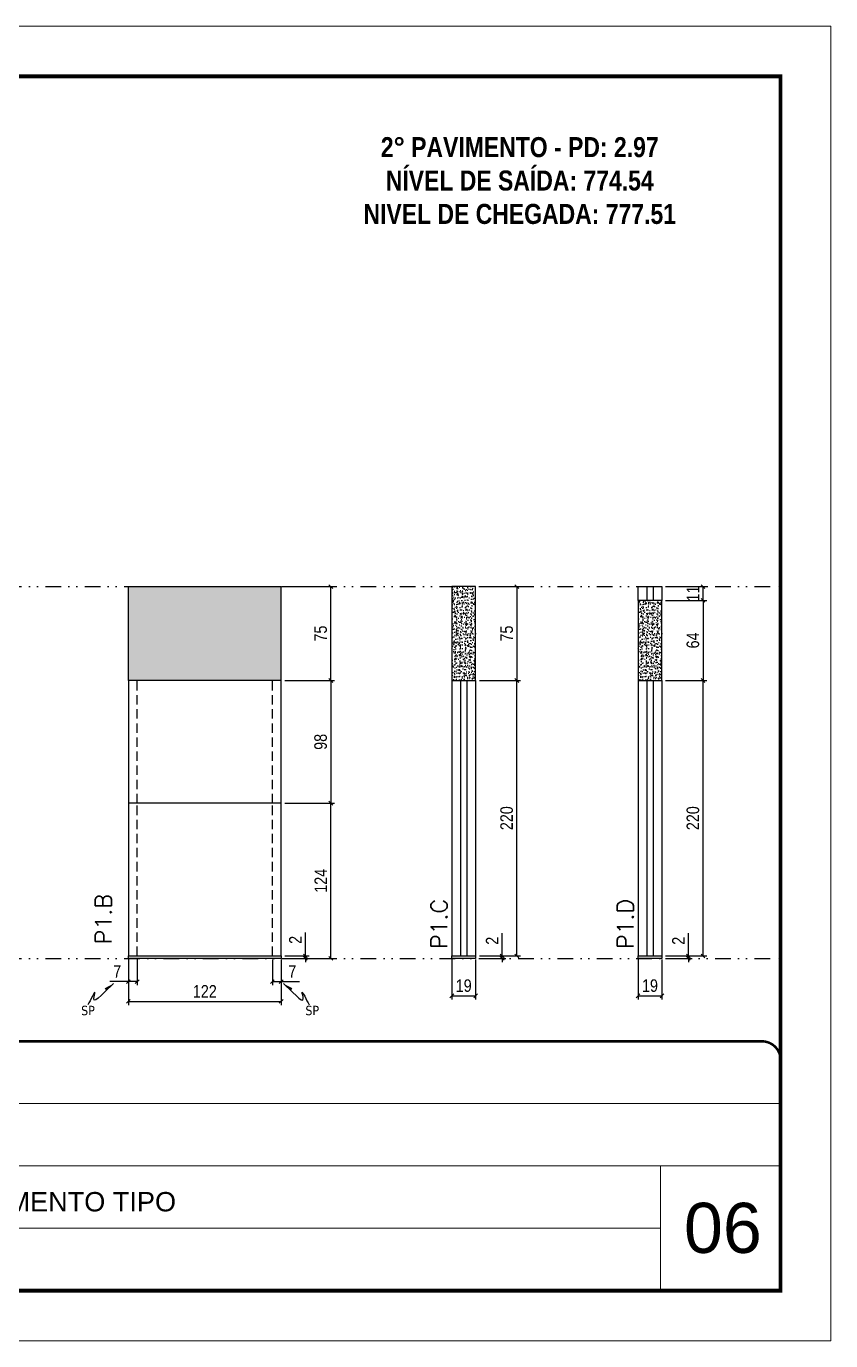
# Model space of a CAD drawing. Extents: x 808 to 7089, y -98 to 17032.
# Drawn here: x 3250 to 3892, y 14834 to 15884 of the extents above; entities that cross this region are included whole.
import ezdxf

# ---------------------------------------------------------------- set-up
doc = ezdxf.new("R2010")
doc.units = 0
for name, pattern in [('CONTINUO', [0]), ('DASHED', [0.75, 0.5, -0.25]), ('DIVIDE2', [0.625, 0.25, -0.125, 0, -0.125, 0, -0.125]), ('HIDDEN', [0.375, 0.25, -0.125])]:
    doc.linetypes.add(name, pattern=pattern)
for name, color, linetype, lineweight in [('CARIMBO', 255, 'Continuous', 9), ('Folhas', 255, 'Continuous', 9), ('SARRAFO DE PRESSAO', 251, 'DASHED', 9), ('Texto Seção', 7, 'Continuous', 15)]:
    doc.layers.add(name, color=color, linetype=linetype, lineweight=lineweight)
for name, color, linetype in [('COTA', 241, 'Continuous'), ('NOMENCLATURA', 7, 'Continuous'), ('Nível', 160, 'Continuous'), ('Painéis', 200, 'Continuous'), ('SARR_2.2x7', 40, 'Continuous'), ('Sarrafo de Pressão', 42, 'HIDDEN'), ('texto', 7, 'Continuous')]:
    doc.layers.add(name, color=color, linetype=linetype)
doc.styles.add('ARIAL', font='arial.ttf')
doc.styles.add('COTA TECNICA', font='techl___.ttf', dxfattribs={"height": 10})
doc.styles.add('COTA TECNICA-50', font='techl___.ttf', dxfattribs={"height": 10})
doc.styles.add('REGUA-120', font='ROMANS.shx', dxfattribs={"height": 15})
doc.styles.add('ROMANC', font='techb___.ttf', dxfattribs={"height": 2.5})
doc.styles.get("Standard").update_dxf_attribs({"font": 'arial.ttf'})
doc.dimstyles.new('COTA PAINEL-50', dxfattribs={"dimtxt": 10, "dimasz": 3, "dimexe": 3, "dimexo": 3, "dimgap": 3, "dimtad": 1, "dimdec": 1, "dimzin": 12, "dimdsep": 46, "dimtxsty": 'COTA TECNICA-50', "dimblk1": 'OBLIQUE', "dimblk2": 'OBLIQUE', "dimsah": 1, "dimcen": 0.9, "dimclrd": 4, "dimclre": 4, "dimclrt": 240, "dimadec": 1, "dimazin": 3, "dimtfac": 1, "dimtdec": 1, "dimtmove": 0, "dimatfit": 3, "dimfxl": 1, "dimtolj": 1, "dimtzin": 12, "dimarcsym": 0})
doc.dimstyles.new('PAINEL', dxfattribs={"dimtxt": 10, "dimasz": 3, "dimexe": 3, "dimexo": 3, "dimgap": 3, "dimtad": 1, "dimdec": 1, "dimzin": 12, "dimdsep": 46, "dimtxsty": 'COTA TECNICA', "dimblk1": 'OBLIQUE', "dimblk2": 'OBLIQUE', "dimsah": 1, "dimcen": 0.9, "dimclrd": 4, "dimclre": 4, "dimclrt": 240, "dimadec": 1, "dimazin": 3, "dimtfac": 1, "dimtdec": 1, "dimtmove": 0, "dimatfit": 3, "dimfxl": 1, "dimtolj": 1, "dimtzin": 12, "dimarcsym": 0})
doc.dimstyles.get("Standard").update_dxf_attribs({"dimtxt": 0.18, "dimasz": 0.18, "dimexe": 0.18, "dimexo": 0.0625, "dimgap": 0.09, "dimtad": 0, "dimtih": 1, "dimtoh": 1, "dimdec": 4, "dimzin": 0, "dimdsep": 46, "dimtxsty": 'Standard', "dimcen": 0.09, "dimadec": 0, "dimazin": 0, "dimtfac": 1, "dimtdec": 4, "dimtofl": 0, "dimtmove": 0, "dimatfit": 3, "dimfxl": 1, "dimtolj": 1, "dimtzin": 0, "dimarcsym": 0})

# ---------------------------------------------------------------- blocks, each defined once
blk = doc.blocks.new('9999999999')
at = {"color": 30, "linetype": 'CONTINUO'}
for p, q in [((98564.6, 34379.6), (99584, 34379.6)), ((98564.6, 34329.8), (99488, 34329.8)), ((99584, 34329.8), (99488, 34329.8)), ((99488, 34329.8), (99488, 34230.2)), ((98564.6, 34280), (99488, 34280))]:
    blk.add_line(p, q, dxfattribs=at)
at = {"color": 30, "linetype": 'CONTINUO', "const_width": 2}
blk.add_lwpolyline([(99584, 34230.2), (99584, 34414.4, 0.414214), (99569, 34429.4), (98229, 34429.4, 0.414214), (98214, 34414.4), (98214, 34245.2, 0.414214), (98229, 34230.2), (99584, 34230.2)], format="xyb", dxfattribs=at)
at = {"layer": 'Folhas'}
blk.add_lwpolyline([(98139, 34190.2), (99624, 34190.2), (99624, 35240.2), (98139, 35240.2)], close=True, dxfattribs=at)
at = {"layer": 'Folhas', "color": 30, "const_width": 3}
blk.add_lwpolyline([(98214, 34230.2), (99584, 34230.2), (99584, 35200.2), (98214, 35200.2)], close=True, dxfattribs=at)
at = {"color": 7, "linetype": 'Continuous', "ltscale": 5, "style": 'ARIAL'}
blk.add_text('2°, 3° E PAVIMENTO TIPO', height=15.483, dxfattribs=at).set_placement((98837.7, 34293.5))
blk = doc.blocks.new('_Oblique')
at = {"color": 0, "linetype": 'ByBlock', "lineweight": -2}
blk.add_line((-0.5, -0.5), (0.5, 0.5), dxfattribs=at)
blk = doc.blocks.new('*D1310')
at = {"layer": 'COTA', "color": 4, "lineweight": -2, "transparency": 16777216}
for p, q in [((3331, 15138.3), (3331, 15102)), ((3453, 15138.3), (3453, 15102)), ((3331, 15105), (3453, 15105))]:
    blk.add_line(p, q, dxfattribs=at)
at = {"layer": 'Defpoints', "color": 0, "transparency": 16777216}
for p in [(3331, 15141.3), (3453, 15141.3), (3453, 15105)]:
    blk.add_point(p, dxfattribs=at)
at = {"layer": 'COTA', "color": 4, "lineweight": -2, "transparency": 16777216, "xscale": 3, "yscale": 3, "zscale": 3, "rotation": 180}
blk.add_blockref('_Oblique', (3331, 15105), dxfattribs=at)
at = {"layer": 'COTA', "color": 4, "lineweight": -2, "transparency": 16777216, "xscale": 3, "yscale": 3, "zscale": 3}
blk.add_blockref('_Oblique', (3453, 15105), dxfattribs=at)
at = {"layer": 'COTA', "color": 240, "transparency": 16777216, "insert": (3392, 15113), "char_height": 10, "attachment_point": 5, "style": 'COTA TECNICA'}
blk.add_mtext('\\A1;122', dxfattribs=at)
blk = doc.blocks.new('*D1311')
at = {"layer": 'COTA', "color": 4, "lineweight": -2, "transparency": 16777216}
for p, q in [((3331, 15136.3), (3331, 15117.8)), ((3338, 15138.3), (3338, 15117.8)), ((3331, 15120.8), (3316.3, 15120.8)), ((3338, 15120.8), (3331, 15120.8))]:
    blk.add_line(p, q, dxfattribs=at)
at = {"layer": 'Defpoints', "color": 0, "transparency": 16777216}
for p in [(3338, 15141.3), (3331, 15139.3), (3331, 15120.8)]:
    blk.add_point(p, dxfattribs=at)
at = {"layer": 'COTA', "color": 4, "lineweight": -2, "transparency": 16777216, "xscale": 3, "yscale": 3, "zscale": 3, "rotation": 180}
blk.add_blockref('_Oblique', (3331, 15120.8), dxfattribs=at)
at = {"layer": 'COTA', "color": 4, "lineweight": -2, "transparency": 16777216, "xscale": 3, "yscale": 3, "zscale": 3}
blk.add_blockref('_Oblique', (3338, 15120.8), dxfattribs=at)
at = {"layer": 'COTA', "color": 240, "transparency": 16777216, "insert": (3322.1, 15128.9), "char_height": 10, "attachment_point": 5, "style": 'COTA TECNICA-50'}
blk.add_mtext('\\A1;7', dxfattribs=at)
blk = doc.blocks.new('*D1312')
at = {"layer": 'COTA', "color": 4, "lineweight": -2, "transparency": 16777216}
for p, q in [((3446, 15138.3), (3446, 15117.8)), ((3453, 15136.3), (3453, 15117.8)), ((3446, 15120.8), (3453, 15120.8)), ((3453, 15120.8), (3467.7, 15120.8))]:
    blk.add_line(p, q, dxfattribs=at)
at = {"layer": 'Defpoints', "color": 0, "transparency": 16777216}
for p in [(3446, 15141.3), (3453, 15139.3), (3453, 15120.8)]:
    blk.add_point(p, dxfattribs=at)
at = {"layer": 'COTA', "color": 4, "lineweight": -2, "transparency": 16777216, "xscale": 3, "yscale": 3, "zscale": 3, "rotation": 180}
blk.add_blockref('_Oblique', (3446, 15120.8), dxfattribs=at)
at = {"layer": 'COTA', "color": 4, "lineweight": -2, "transparency": 16777216, "xscale": 3, "yscale": 3, "zscale": 3}
blk.add_blockref('_Oblique', (3453, 15120.8), dxfattribs=at)
at = {"layer": 'COTA', "color": 240, "transparency": 16777216, "insert": (3461.9, 15128.9), "char_height": 10, "attachment_point": 5, "style": 'COTA TECNICA-50'}
blk.add_mtext('\\A1;7', dxfattribs=at)
blk = doc.blocks.new('*D1313')
at = {"layer": 'COTA', "color": 4, "linetype": 'ByBlock', "lineweight": -2, "transparency": 16777216}
for p, q in [((3456, 15263.3), (3495.6, 15263.3)), ((3492.6, 15139.3), (3492.6, 15263.3)), ((3456, 15139.3), (3495.6, 15139.3))]:
    blk.add_line(p, q, dxfattribs=at)
at = {"layer": 'Defpoints', "color": 0, "linetype": 'ByBlock', "transparency": 16777216}
for p in [(3453, 15263.3), (3492.6, 15263.3), (3453, 15139.3)]:
    blk.add_point(p, dxfattribs=at)
at = {"layer": 'COTA', "color": 4, "linetype": 'ByBlock', "lineweight": -2, "transparency": 16777216, "xscale": 3, "yscale": 3, "zscale": 3}
for p, rotation in [((3492.6, 15263.3), 90), ((3492.6, 15139.3), 270)]:
    blk.add_blockref('_Oblique', p, dxfattribs=dict(at, rotation=rotation))
at = {"layer": 'COTA', "color": 240, "linetype": 'ByBlock', "transparency": 16777216, "insert": (3484.6, 15201.3), "char_height": 10, "attachment_point": 5, "rotation": 90, "style": 'COTA TECNICA'}
blk.add_mtext('\\A1;124', dxfattribs=at)
blk = doc.blocks.new('*D1314')
at = {"layer": 'COTA', "color": 4, "lineweight": -2, "transparency": 16777216}
for p, q in [((3472.3, 15141.3), (3472.3, 15160.1)), ((3456, 15141.3), (3475.3, 15141.3)), ((3472.3, 15139.3), (3472.3, 15141.3)), ((3456, 15139.3), (3475.3, 15139.3)), ((3472.3, 15139.3), (3472.3, 15136.3))]:
    blk.add_line(p, q, dxfattribs=at)
at = {"layer": 'Defpoints', "color": 0, "transparency": 16777216}
for p in [(3453, 15141.3), (3453, 15139.3), (3472.3, 15139.3)]:
    blk.add_point(p, dxfattribs=at)
at = {"layer": 'COTA', "color": 4, "lineweight": -2, "transparency": 16777216, "xscale": 3, "yscale": 3, "zscale": 3}
for p, rotation in [((3472.3, 15141.3), 270), ((3472.3, 15139.3), 90)]:
    blk.add_blockref('_Oblique', p, dxfattribs=dict(at, rotation=rotation))
at = {"layer": 'COTA', "color": 240, "transparency": 16777216, "insert": (3464.3, 15154.1), "char_height": 10, "attachment_point": 5, "rotation": 90, "style": 'COTA TECNICA-50'}
blk.add_mtext('\\A1;2', dxfattribs=at)
blk = doc.blocks.new('*D1315')
at = {"layer": 'COTA', "color": 4, "linetype": 'ByBlock', "lineweight": -2, "transparency": 16777216}
for p, q in [((3456, 15263.3), (3495.6, 15263.3)), ((3492.6, 15139.3), (3492.6, 15263.3)), ((3456, 15139.3), (3495.6, 15139.3))]:
    blk.add_line(p, q, dxfattribs=at)
at = {"layer": 'Defpoints', "color": 0, "linetype": 'ByBlock', "transparency": 16777216}
for p in [(3453, 15263.3), (3492.6, 15263.3), (3453, 15139.3)]:
    blk.add_point(p, dxfattribs=at)
at = {"layer": 'COTA', "color": 4, "linetype": 'ByBlock', "lineweight": -2, "transparency": 16777216, "xscale": 3, "yscale": 3, "zscale": 3}
for p, rotation in [((3492.6, 15263.3), 90), ((3492.6, 15139.3), 270)]:
    blk.add_blockref('_Oblique', p, dxfattribs=dict(at, rotation=rotation))
at = {"layer": 'COTA', "color": 240, "linetype": 'ByBlock', "transparency": 16777216, "insert": (3484.6, 15201.3), "char_height": 10, "attachment_point": 5, "rotation": 90, "style": 'COTA TECNICA'}
blk.add_mtext('\\A1;124', dxfattribs=at)
blk = doc.blocks.new('*D1316')
at = {"layer": 'COTA', "color": 4, "lineweight": -2, "transparency": 16777216}
for p, q in [((3456, 15436.3), (3495.6, 15436.3)), ((3492.6, 15361.3), (3492.6, 15436.3)), ((3456, 15361.3), (3495.6, 15361.3))]:
    blk.add_line(p, q, dxfattribs=at)
at = {"layer": 'Defpoints', "color": 0, "transparency": 16777216}
for p in [(3453, 15436.3), (3492.6, 15436.3), (3453, 15361.3)]:
    blk.add_point(p, dxfattribs=at)
at = {"layer": 'COTA', "color": 4, "lineweight": -2, "transparency": 16777216, "xscale": 3, "yscale": 3, "zscale": 3}
for p, rotation in [((3492.6, 15436.3), 90), ((3492.6, 15361.3), 270)]:
    blk.add_blockref('_Oblique', p, dxfattribs=dict(at, rotation=rotation))
at = {"layer": 'COTA', "color": 240, "transparency": 16777216, "insert": (3484.5, 15398.8), "char_height": 10, "attachment_point": 5, "rotation": 90, "style": 'COTA TECNICA-50'}
blk.add_mtext('\\A1;75', dxfattribs=at)
blk = doc.blocks.new('*D1317')
at = {"layer": 'COTA', "color": 4, "lineweight": -2, "transparency": 16777216}
for p, q in [((3589.2, 15138.3), (3589.2, 15106.4)), ((3608.2, 15138.3), (3608.2, 15106.4)), ((3589.2, 15109.4), (3608.2, 15109.4))]:
    blk.add_line(p, q, dxfattribs=at)
at = {"layer": 'Defpoints', "color": 0, "transparency": 16777216}
for p in [(3589.2, 15141.3), (3608.2, 15141.3), (3608.2, 15109.4)]:
    blk.add_point(p, dxfattribs=at)
at = {"layer": 'COTA', "color": 4, "lineweight": -2, "transparency": 16777216, "xscale": 3, "yscale": 3, "zscale": 3, "rotation": 180}
blk.add_blockref('_Oblique', (3589.2, 15109.4), dxfattribs=at)
at = {"layer": 'COTA', "color": 4, "lineweight": -2, "transparency": 16777216, "xscale": 3, "yscale": 3, "zscale": 3}
blk.add_blockref('_Oblique', (3608.2, 15109.4), dxfattribs=at)
at = {"layer": 'COTA', "color": 240, "transparency": 16777216, "insert": (3598.7, 15117.5), "char_height": 10, "attachment_point": 5, "style": 'COTA TECNICA'}
blk.add_mtext('\\A1;19', dxfattribs=at)
blk = doc.blocks.new('*D1318')
at = {"layer": 'COTA', "color": 4, "lineweight": -2, "transparency": 16777216}
for p, q in [((3629.4, 15141.3), (3629.4, 15159.4)), ((3611.2, 15141.3), (3632.4, 15141.3)), ((3629.4, 15139.3), (3629.4, 15141.3)), ((3611.2, 15139.3), (3632.4, 15139.3)), ((3629.4, 15139.3), (3629.4, 15136.3))]:
    blk.add_line(p, q, dxfattribs=at)
at = {"layer": 'Defpoints', "color": 0, "transparency": 16777216}
for p in [(3608.2, 15141.3), (3629.4, 15141.3), (3608.2, 15139.3)]:
    blk.add_point(p, dxfattribs=at)
at = {"layer": 'COTA', "color": 4, "lineweight": -2, "transparency": 16777216, "xscale": 3, "yscale": 3, "zscale": 3}
for p, rotation in [((3629.4, 15141.3), 270), ((3629.4, 15139.3), 90)]:
    blk.add_blockref('_Oblique', p, dxfattribs=dict(at, rotation=rotation))
at = {"layer": 'COTA', "color": 240, "transparency": 16777216, "insert": (3621.4, 15153.4), "char_height": 10, "attachment_point": 5, "rotation": 90, "style": 'COTA TECNICA-50'}
blk.add_mtext('\\A1;2', dxfattribs=at)
blk = doc.blocks.new('*D1996')
at = {"layer": 'COTA', "color": 4, "lineweight": -2, "transparency": 16777216}
for p, q in [((3611.2, 15361.3), (3644.1, 15361.3)), ((3641.1, 15141.3), (3641.1, 15361.3)), ((3611.2, 15141.3), (3644.1, 15141.3))]:
    blk.add_line(p, q, dxfattribs=at)
at = {"layer": 'Defpoints', "color": 0, "transparency": 16777216}
for p in [(3608.2, 15361.3), (3641.1, 15361.3), (3608.2, 15141.3)]:
    blk.add_point(p, dxfattribs=at)
at = {"layer": 'COTA', "color": 4, "lineweight": -2, "transparency": 16777216, "xscale": 3, "yscale": 3, "zscale": 3}
for p, rotation in [((3641.1, 15361.3), 90), ((3641.1, 15141.3), 270)]:
    blk.add_blockref('_Oblique', p, dxfattribs=dict(at, rotation=rotation))
at = {"layer": 'COTA', "color": 240, "transparency": 16777216, "insert": (3633, 15251.3), "char_height": 10, "attachment_point": 5, "rotation": 90, "style": 'COTA TECNICA-50'}
blk.add_mtext('\\A1;220', dxfattribs=at)
blk = doc.blocks.new('*D1320')
at = {"layer": 'COTA', "color": 4, "lineweight": -2, "transparency": 16777216}
for p, q in [((3456, 15361.3), (3495.6, 15361.3)), ((3492.6, 15361.3), (3492.6, 15263.3)), ((3456, 15263.3), (3495.6, 15263.3))]:
    blk.add_line(p, q, dxfattribs=at)
at = {"layer": 'Defpoints', "color": 0, "transparency": 16777216}
for p in [(3453, 15361.3), (3453, 15263.3), (3492.6, 15263.3)]:
    blk.add_point(p, dxfattribs=at)
at = {"layer": 'COTA', "color": 4, "lineweight": -2, "transparency": 16777216, "xscale": 3, "yscale": 3, "zscale": 3}
for p, rotation in [((3492.6, 15361.3), 90), ((3492.6, 15263.3), 270)]:
    blk.add_blockref('_Oblique', p, dxfattribs=dict(at, rotation=rotation))
at = {"layer": 'COTA', "color": 240, "transparency": 16777216, "insert": (3484.5, 15312.3), "char_height": 10, "attachment_point": 5, "rotation": 90, "style": 'COTA TECNICA'}
blk.add_mtext('\\A1;98', dxfattribs=at)
blk = doc.blocks.new('*D1321')
at = {"layer": 'COTA', "color": 4, "lineweight": -2, "transparency": 16777216}
for p, q in [((3611.2, 15436.3), (3644.1, 15436.3)), ((3641.1, 15436.3), (3641.1, 15361.3)), ((3611.2, 15361.3), (3644.1, 15361.3))]:
    blk.add_line(p, q, dxfattribs=at)
at = {"layer": 'Defpoints', "color": 0, "transparency": 16777216}
for p in [(3608.2, 15436.3), (3608.2, 15361.3), (3641.1, 15361.3)]:
    blk.add_point(p, dxfattribs=at)
at = {"layer": 'COTA', "color": 4, "lineweight": -2, "transparency": 16777216, "xscale": 3, "yscale": 3, "zscale": 3}
for p, rotation in [((3641.1, 15436.3), 90), ((3641.1, 15361.3), 270)]:
    blk.add_blockref('_Oblique', p, dxfattribs=dict(at, rotation=rotation))
at = {"layer": 'COTA', "color": 240, "transparency": 16777216, "insert": (3633, 15398.8), "char_height": 10, "attachment_point": 5, "rotation": 90, "style": 'COTA TECNICA'}
blk.add_mtext('\\A1;75', dxfattribs=at)
blk = doc.blocks.new('*D2072')
at = {"layer": 'COTA', "color": 4, "lineweight": -2, "transparency": 16777216}
for p, q in [((3737.9, 15138.3), (3737.9, 15106.4)), ((3756.9, 15138.3), (3756.9, 15106.4)), ((3737.9, 15109.4), (3756.9, 15109.4))]:
    blk.add_line(p, q, dxfattribs=at)
at = {"layer": 'Defpoints', "color": 0, "transparency": 16777216}
for p in [(3737.9, 15141.3), (3756.9, 15141.3), (3756.9, 15109.4)]:
    blk.add_point(p, dxfattribs=at)
at = {"layer": 'COTA', "color": 4, "lineweight": -2, "transparency": 16777216, "xscale": 3, "yscale": 3, "zscale": 3, "rotation": 180}
blk.add_blockref('_Oblique', (3737.9, 15109.4), dxfattribs=at)
at = {"layer": 'COTA', "color": 4, "lineweight": -2, "transparency": 16777216, "xscale": 3, "yscale": 3, "zscale": 3}
blk.add_blockref('_Oblique', (3756.9, 15109.4), dxfattribs=at)
at = {"layer": 'COTA', "color": 240, "transparency": 16777216, "insert": (3747.4, 15117.5), "char_height": 10, "attachment_point": 5, "style": 'COTA TECNICA'}
blk.add_mtext('\\A1;19', dxfattribs=at)
blk = doc.blocks.new('*D2073')
at = {"layer": 'COTA', "color": 4, "lineweight": -2, "transparency": 16777216}
for p, q in [((3778.1, 15141.3), (3778.1, 15159.4)), ((3759.9, 15141.3), (3781.1, 15141.3)), ((3778.1, 15139.3), (3778.1, 15141.3)), ((3759.9, 15139.3), (3781.1, 15139.3)), ((3778.1, 15139.3), (3778.1, 15136.3))]:
    blk.add_line(p, q, dxfattribs=at)
at = {"layer": 'Defpoints', "color": 0, "transparency": 16777216}
for p in [(3756.9, 15141.3), (3778.1, 15141.3), (3756.9, 15139.3)]:
    blk.add_point(p, dxfattribs=at)
at = {"layer": 'COTA', "color": 4, "lineweight": -2, "transparency": 16777216, "xscale": 3, "yscale": 3, "zscale": 3}
for p, rotation in [((3778.1, 15141.3), 270), ((3778.1, 15139.3), 90)]:
    blk.add_blockref('_Oblique', p, dxfattribs=dict(at, rotation=rotation))
at = {"layer": 'COTA', "color": 240, "transparency": 16777216, "insert": (3770.1, 15153.4), "char_height": 10, "attachment_point": 5, "rotation": 90, "style": 'COTA TECNICA-50'}
blk.add_mtext('\\A1;2', dxfattribs=at)
blk = doc.blocks.new('*D2074')
at = {"layer": 'COTA', "color": 4, "lineweight": -2, "transparency": 16777216}
for p, q in [((3759.9, 15361.3), (3792.8, 15361.3)), ((3789.8, 15141.3), (3789.8, 15361.3)), ((3759.9, 15141.3), (3792.8, 15141.3))]:
    blk.add_line(p, q, dxfattribs=at)
at = {"layer": 'Defpoints', "color": 0, "transparency": 16777216}
for p in [(3756.9, 15361.3), (3789.8, 15361.3), (3756.9, 15141.3)]:
    blk.add_point(p, dxfattribs=at)
at = {"layer": 'COTA', "color": 4, "lineweight": -2, "transparency": 16777216, "xscale": 3, "yscale": 3, "zscale": 3}
for p, rotation in [((3789.8, 15361.3), 90), ((3789.8, 15141.3), 270)]:
    blk.add_blockref('_Oblique', p, dxfattribs=dict(at, rotation=rotation))
at = {"layer": 'COTA', "color": 240, "transparency": 16777216, "insert": (3781.7, 15251.3), "char_height": 10, "attachment_point": 5, "rotation": 90, "style": 'COTA TECNICA-50'}
blk.add_mtext('\\A1;220', dxfattribs=at)
blk = doc.blocks.new('*D2071')
at = {"layer": 'COTA', "color": 4, "lineweight": -2, "transparency": 16777216}
for p, q in [((3759.9, 15425.3), (3792.8, 15425.3)), ((3789.8, 15425.3), (3789.8, 15361.3)), ((3759.9, 15361.3), (3792.8, 15361.3))]:
    blk.add_line(p, q, dxfattribs=at)
at = {"layer": 'Defpoints', "color": 0, "transparency": 16777216}
for p in [(3756.9, 15425.3), (3756.9, 15361.3), (3789.8, 15361.3)]:
    blk.add_point(p, dxfattribs=at)
at = {"layer": 'COTA', "color": 4, "lineweight": -2, "transparency": 16777216, "xscale": 3, "yscale": 3, "zscale": 3}
for p, rotation in [((3789.8, 15425.3), 90), ((3789.8, 15361.3), 270)]:
    blk.add_blockref('_Oblique', p, dxfattribs=dict(at, rotation=rotation))
at = {"layer": 'COTA', "color": 240, "transparency": 16777216, "insert": (3781.7, 15393.3), "char_height": 10, "attachment_point": 5, "rotation": 90, "style": 'COTA TECNICA'}
blk.add_mtext('\\A1;64', dxfattribs=at)
blk = doc.blocks.new('*D2075')
at = {"layer": 'COTA', "color": 4, "lineweight": -2, "transparency": 16777216}
for p, q in [((3759.9, 15436.3), (3792.8, 15436.3)), ((3789.8, 15425.3), (3789.8, 15436.3)), ((3759.9, 15425.3), (3792.8, 15425.3))]:
    blk.add_line(p, q, dxfattribs=at)
at = {"layer": 'Defpoints', "color": 0, "transparency": 16777216}
for p in [(3756.9, 15436.3), (3789.8, 15436.3), (3756.9, 15425.3)]:
    blk.add_point(p, dxfattribs=at)
at = {"layer": 'COTA', "color": 4, "lineweight": -2, "transparency": 16777216, "xscale": 3, "yscale": 3, "zscale": 3}
for p, rotation in [((3789.8, 15436.3), 90), ((3789.8, 15425.3), 270)]:
    blk.add_blockref('_Oblique', p, dxfattribs=dict(at, rotation=rotation))
at = {"layer": 'COTA', "color": 240, "transparency": 16777216, "insert": (3781.7, 15430.8), "char_height": 10, "attachment_point": 5, "rotation": 90, "style": 'COTA TECNICA'}
blk.add_mtext('\\A1;11', dxfattribs=at)

msp = doc.modelspace()

# ---------------------------------------------------------------- hatches: boundary and pattern name
at = {"layer": 'COTA', "linetype": 'ByBlock'}
h = msp.add_hatch(dxfattribs=at)
h.set_pattern_fill('AR-CONC', color=256, scale=0.03)
h.set_pattern_definition([(50, (-5451.756, 11324.3235), (5.46554, -0.4781726), [0.5715, -6.2865]), (355, (-5451.756, 11324.3235), (-1.0573026, 5.7317054), [0.4572, -5.0292175]), (100.451445, (-5451.3005, 11324.2837), (4.4082374, 5.2535326), [0.4857003, -5.3427073]), (46.1842, (-5451.756, 11325.8475), (8.132371, -1.26127), [0.85725, -9.42975]), (96.63556, (-5451.078, 11325.7424), (7.122124, 7.422784), [0.728551, -8.014068]), (351.18415, (-5451.756, 11325.8475), (7.122124, 7.422784), [0.685799, -7.543792]), (21, (-5450.994, 11325.4665), (4.5484317, -3.067956), [0.5715, -6.2865]), (326, (-5450.994, 11325.4665), (1.854061, 5.525639), [0.4572, -5.0292]), (71.451445, (-5450.615, 11325.211), (6.4024926, 2.457683), [0.4857003, -5.342698]), (37.5, (-5451.756, 11324.3235), (0.0926581, 2.53665117), [0, -4.96824, 0, -5.1054, 0, -5.04825]), (7.5, (-5451.756, 11324.3235), (2.0045899, 3.00541724), [0, -2.91084, 0, -4.85394, 0, -1.92405]), (327.5, (-5453.4552, 11324.3235), (4.06771786, -0.1718623), [0, -1.905, 0, -5.9436, 0, -7.8867]), (317.5, (-5454.2172, 11324.3235), (4.4438754, 0.7627947), [0, -2.4765, 0, -3.94716, 0, -5.6007])])
h.paths.add_polyline_path([(3331, 15361.32), (3453, 15361.32), (3453, 15436.32), (3331, 15436.32)])
h = msp.add_hatch(dxfattribs=at)
h.set_pattern_fill('AR-CONC', color=256, scale=0.03)
h.set_pattern_definition([(50, (-5499.8923, 11324.3235), (5.46554, -0.4781726), [0.5715, -6.2865]), (355, (-5499.892, 11324.3235), (-1.0573026, 5.7317054), [0.4572, -5.0292175]), (100.451445, (-5499.437, 11324.2837), (4.4082374, 5.2535326), [0.4857003, -5.3427073]), (46.1842, (-5499.892, 11325.8475), (8.132371, -1.26127), [0.85725, -9.42975]), (96.63556, (-5499.2146, 11325.7424), (7.122124, 7.422784), [0.728551, -8.014068]), (351.18415, (-5499.892, 11325.8475), (7.122124, 7.422784), [0.685799, -7.543792]), (21, (-5499.1303, 11325.4665), (4.5484317, -3.067956), [0.5715, -6.2865]), (326, (-5499.13, 11325.4665), (1.854061, 5.525639), [0.4572, -5.0292]), (71.451445, (-5498.751, 11325.211), (6.4024926, 2.457683), [0.4857003, -5.342698]), (37.5, (-5499.8923, 11324.3235), (0.0926581, 2.53665117), [0, -4.96824, 0, -5.1054, 0, -5.04825]), (7.5, (-5499.8923, 11324.3235), (2.0045899, 3.00541724), [0, -2.91084, 0, -4.85394, 0, -1.92405]), (327.5, (-5501.5915, 11324.3235), (4.06771786, -0.1718623), [0, -1.905, 0, -5.9436, 0, -7.8867]), (317.5, (-5502.3535, 11324.3235), (4.4438754, 0.7627947), [0, -2.4765, 0, -3.94716, 0, -5.6007])])
h.paths.add_polyline_path([(3608.23, 15436.32), (3589.23, 15436.32), (3589.23, 15361.32), (3608.23, 15361.32)])
h = msp.add_hatch(dxfattribs=at)
h.set_pattern_fill('AR-CONC', color=256, scale=0.03)
h.set_pattern_definition([(50, (-5351.1725, 11324.3235), (5.46554, -0.4781726), [0.5715, -6.2865]), (355, (-5351.1725, 11324.3235), (-1.0573026, 5.7317054), [0.4572, -5.0292175]), (100.451445, (-5350.717, 11324.2837), (4.4082374, 5.2535326), [0.4857003, -5.3427073]), (46.1842, (-5351.1725, 11325.8475), (8.132371, -1.26127), [0.85725, -9.42975]), (96.63556, (-5350.495, 11325.7424), (7.122124, 7.422784), [0.728551, -8.014068]), (351.18415, (-5351.1725, 11325.8475), (7.122124, 7.422784), [0.685799, -7.543792]), (21, (-5350.4105, 11325.4665), (4.5484317, -3.067956), [0.5715, -6.2865]), (326, (-5350.4105, 11325.4665), (1.854061, 5.525639), [0.4572, -5.0292]), (71.451445, (-5350.0315, 11325.211), (6.4024926, 2.457683), [0.4857003, -5.342698]), (37.5, (-5351.1725, 11324.3235), (0.0926581, 2.53665117), [0, -4.96824, 0, -5.1054, 0, -5.04825]), (7.5, (-5351.1725, 11324.3235), (2.0045899, 3.00541724), [0, -2.91084, 0, -4.85394, 0, -1.92405]), (327.5, (-5352.8718, 11324.3235), (4.06771786, -0.1718623), [0, -1.905, 0, -5.9436, 0, -7.8867]), (317.5, (-5353.6338, 11324.3235), (4.4438754, 0.7627947), [0, -2.4765, 0, -3.94716, 0, -5.6007])])
h.paths.add_polyline_path([(3756.95, 15425.32), (3737.95, 15425.32), (3737.95, 15361.32), (3756.95, 15361.32)])

# ---------------------------------------------------------------- linework, layer by layer
for p, q in [((3331, 15361.32), (3331, 15436.32)), ((3331, 15436.32), (3453, 15436.32)), ((3453, 15436.32), (3453, 15436.32)), ((3453, 15361.32), (3453, 15436.32))]:
    msp.add_line(p, q, dxfattribs=at)
for points in [[(3589.23, 15361.32), (3608.23, 15361.32), (3608.23, 15436.32), (3589.23, 15436.32)], [(3737.95, 15361.32), (3756.95, 15361.32), (3756.95, 15425.32), (3737.95, 15425.32)]]:
    msp.add_lwpolyline(points, close=True, dxfattribs=at)
at = {"layer": 'Nível', "color": 4, "linetype": 'DIVIDE2', "ltscale": 50}
for p, q in [((2887.35, 15436.32), (3851.67, 15436.32)), ((2887.35, 15139.32), (3851.67, 15139.32))]:
    msp.add_line(p, q, dxfattribs=at)
at = {"layer": 'Painéis'}
for p, q in [((3331, 15361.32), (3331, 15263.32)), ((3453, 15361.32), (3331, 15361.32)), ((3453, 15263.32), (3453, 15361.32)), ((3589.23, 15361.32), (3589.23, 15141.32)), ((3589.23, 15361.32), (3608.23, 15361.32)), ((3608.23, 15361.32), (3608.23, 15141.32)), ((3737.95, 15361.32), (3737.95, 15141.32)), ((3737.95, 15361.32), (3756.95, 15361.32)), ((3756.95, 15361.32), (3756.95, 15141.32)), ((3589.23, 15141.32), (3608.23, 15141.32)), ((3589.23, 15141.32), (3608.23, 15141.32)), ((3589.23, 15139.32), (3589.23, 15141.32)), ((3608.23, 15141.32), (3608.23, 15139.32)), ((3737.95, 15141.32), (3756.95, 15141.32)), ((3737.95, 15141.32), (3756.95, 15141.32)), ((3737.95, 15139.32), (3737.95, 15141.32)), ((3756.95, 15141.32), (3756.95, 15139.32)), ((3608.23, 15139.32), (3589.23, 15139.32)), ((3756.95, 15139.32), (3737.95, 15139.32))]:
    msp.add_line(p, q, dxfattribs=at)
for points in [[(3737.95, 15436.32), (3756.95, 15436.32), (3756.95, 15425.32), (3737.95, 15425.32)], [(3453, 15263.32), (3331, 15263.32), (3331, 15141.32), (3453, 15141.32)], [(3453, 15139.32), (3331, 15139.32), (3331, 15141.32), (3453, 15141.32)]]:
    msp.add_lwpolyline(points, close=True, dxfattribs=at)
at = {"layer": 'SARR_2.2x7'}
for p, q in [((3744.95, 15436.32), (3744.95, 15425.32)), ((3749.95, 15436.32), (3749.95, 15425.32)), ((3596.23, 15361.32), (3596.23, 15141.32)), ((3601.23, 15361.32), (3601.23, 15141.32)), ((3744.95, 15361.32), (3744.95, 15141.32)), ((3749.95, 15361.32), (3749.95, 15141.32))]:
    msp.add_line(p, q, dxfattribs=at)
at = {"layer": 'Sarrafo de Pressão', "ltscale": 30}
for p, q in [((3338, 15263.32), (3338, 15361.32)), ((3446, 15263.32), (3446, 15361.32)), ((3338, 15141.32), (3338, 15263.32)), ((3446, 15141.32), (3446, 15263.32))]:
    msp.add_line(p, q, dxfattribs=at)

# ---------------------------------------------------------------- block references
at = {"layer": 'SARRAFO DE PRESSAO', "color": 6, "linetype": 'ByBlock'}
msp.add_blockref('9999999999', (-95732.31, -19356.3), dxfattribs=at)

# ---------------------------------------------------------------- texts
at = {"layer": 'CARIMBO', "style": 'ARIAL'}
msp.add_text('06', height=40, dxfattribs=at).set_placement((3774.53, 14904.05))
at = {"layer": 'NOMENCLATURA', "color": 2, "insert": (3643.41, 15822.04), "char_height": 16, "attachment_point": 2, "style": 'ROMANC'}
msp.add_mtext_dynamic_manual_height_columns('\\P2° PAVIMENTO - PD: 2.97\\PNÍVEL DE SAÍDA: 774.54\\PNIVEL DE CHEGADA: 777.51', width=328.3607, gutter_width=1, heights=[0], dxfattribs=at)
at = {"layer": 'texto', "color": 0, "char_height": 7.5, "attachment_point": 5}
for insert in [(3298.75, 15097.64), (3477.77, 15097.64)]:
    msp.add_mtext('{\\fTahoma|b0|i0|c0|p34;\\C4;SP}', dxfattribs=dict(at, insert=insert))
at = {"layer": 'Texto Seção', "char_height": 13, "width": 285.3299, "attachment_point": 7, "rotation": 90, "style": 'REGUA-120'}
for s, insert in [('P1.B', (3317.53, 15150.57)), ('P1.C', (3585.52, 15146.73)), ('P1.D', (3734.24, 15146.73))]:
    msp.add_mtext(s, dxfattribs=dict(at, insert=insert))

# ---------------------------------------------------------------- dimensions: what is measured, and where the dimension line sits
at = {"layer": 'COTA'}
for base, p1, p2, angle, dimstyle, picture, middle in [((3492.64, 15436.32), (3453, 15361.32), (3453, 15436.32), 90, 'COTA PAINEL-50', '*D1316', (3484.53, 15398.82)), ((3641.08, 15361.32), (3608.23, 15436.32), (3608.23, 15361.32), 90, 'PAINEL', '*D1321', (3632.97, 15398.82)), ((3789.8, 15361.32), (3756.95, 15425.32), (3756.95, 15361.32), 90, 'PAINEL', '*D2071', (3781.7, 15393.32)), ((3492.64, 15263.32), (3453, 15361.32), (3453, 15263.32), 90, 'PAINEL', '*D1320', (3484.54, 15312.32)), ((3641.08, 15361.32), (3608.23, 15141.32), (3608.23, 15361.32), 90, 'COTA PAINEL-50', '*D1996', (3632.98, 15251.32)), ((3789.8, 15361.32), (3756.95, 15141.32), (3756.95, 15361.32), 90, 'COTA PAINEL-50', '*D2074', (3781.7, 15251.32)), ((3331, 15120.81), (3338, 15141.32), (3331, 15139.32), 180, 'COTA PAINEL-50', '*D1311', (3322.13, 15128.88))]:
    dim = msp.add_linear_dim(base=base, p1=p1, p2=p2, angle=angle, dimstyle=dimstyle, dxfattribs=at)
    dim.commit()
    dim.dimension.update_dxf_attribs({"geometry": picture, "text_midpoint": middle})
for base, p1, p2, dimstyle, picture, middle in [((3789.8, 15436.32), (3756.95, 15425.32), (3756.95, 15436.32), 'PAINEL', '*D2075', (3789.8, 15430.82)), ((3472.25, 15139.32), (3453, 15141.32), (3453, 15139.32), 'COTA PAINEL-50', '*D1314', (3472.25, 15154.06)), ((3629.42, 15141.32), (3608.23, 15139.32), (3608.23, 15141.32), 'COTA PAINEL-50', '*D1318', (3629.42, 15153.37)), ((3778.14, 15141.32), (3756.95, 15139.32), (3756.95, 15141.32), 'COTA PAINEL-50', '*D2073', (3778.14, 15153.37))]:
    dim = msp.add_linear_dim(base=base, p1=p1, p2=p2, angle=90, dimstyle=dimstyle, dxfattribs=at)
    dim.commit()
    dim.dimension.update_dxf_attribs({"geometry": picture, "text_midpoint": middle, "dimtype": 160})
at = {"layer": 'COTA', "linetype": 'ByBlock'}
for picture in ['*D1313', '*D1315']:
    dim = msp.add_aligned_dim(p1=(3453, 15139.32), p2=(3453, 15263.32), distance=-39.64, dimstyle='PAINEL', dxfattribs=at)
    dim.commit()
    dim.dimension.update_dxf_attribs({"geometry": picture, "text_midpoint": (3484.56, 15201.32)})
at = {"layer": 'COTA'}
for base, p1, p2, picture, middle in [((3453, 15104.95), (3331, 15141.32), (3453, 15141.32), '*D1310', (3392, 15113.01)), ((3608.23, 15109.42), (3589.23, 15141.32), (3608.23, 15141.32), '*D1317', (3598.73, 15117.51)), ((3756.95, 15109.42), (3737.95, 15141.32), (3756.95, 15141.32), '*D2072', (3747.45, 15117.51))]:
    dim = msp.add_linear_dim(base=base, p1=p1, p2=p2, dimstyle='PAINEL', override={"dimarcsym": 2}, dxfattribs=at)
    dim.commit()
    dim.dimension.update_dxf_attribs({"geometry": picture, "text_midpoint": middle})
dim = msp.add_linear_dim(base=(3453, 15120.81), p1=(3446, 15141.32), p2=(3453, 15139.32), dimstyle='COTA PAINEL-50', dxfattribs=at)
dim.commit()
dim.dimension.update_dxf_attribs({"geometry": '*D1312', "text_midpoint": (3461.86, 15128.88)})

# ---------------------------------------------------------------- leaders
at = {"layer": 'COTA', "path_type": 1}
for points in [[(3319.17, 15119.13), (3303.38, 15107.3), (3304.31, 15112.11), (3298.75, 15102.33)], [(3454.83, 15119.13), (3470.61, 15107.3), (3469.69, 15112.11), (3475.24, 15102.33)]]:
    msp.add_leader(points, dimstyle='Standard', override={"dimasz": 8}, dxfattribs=at)

doc.saveas('drawing.dxf')
